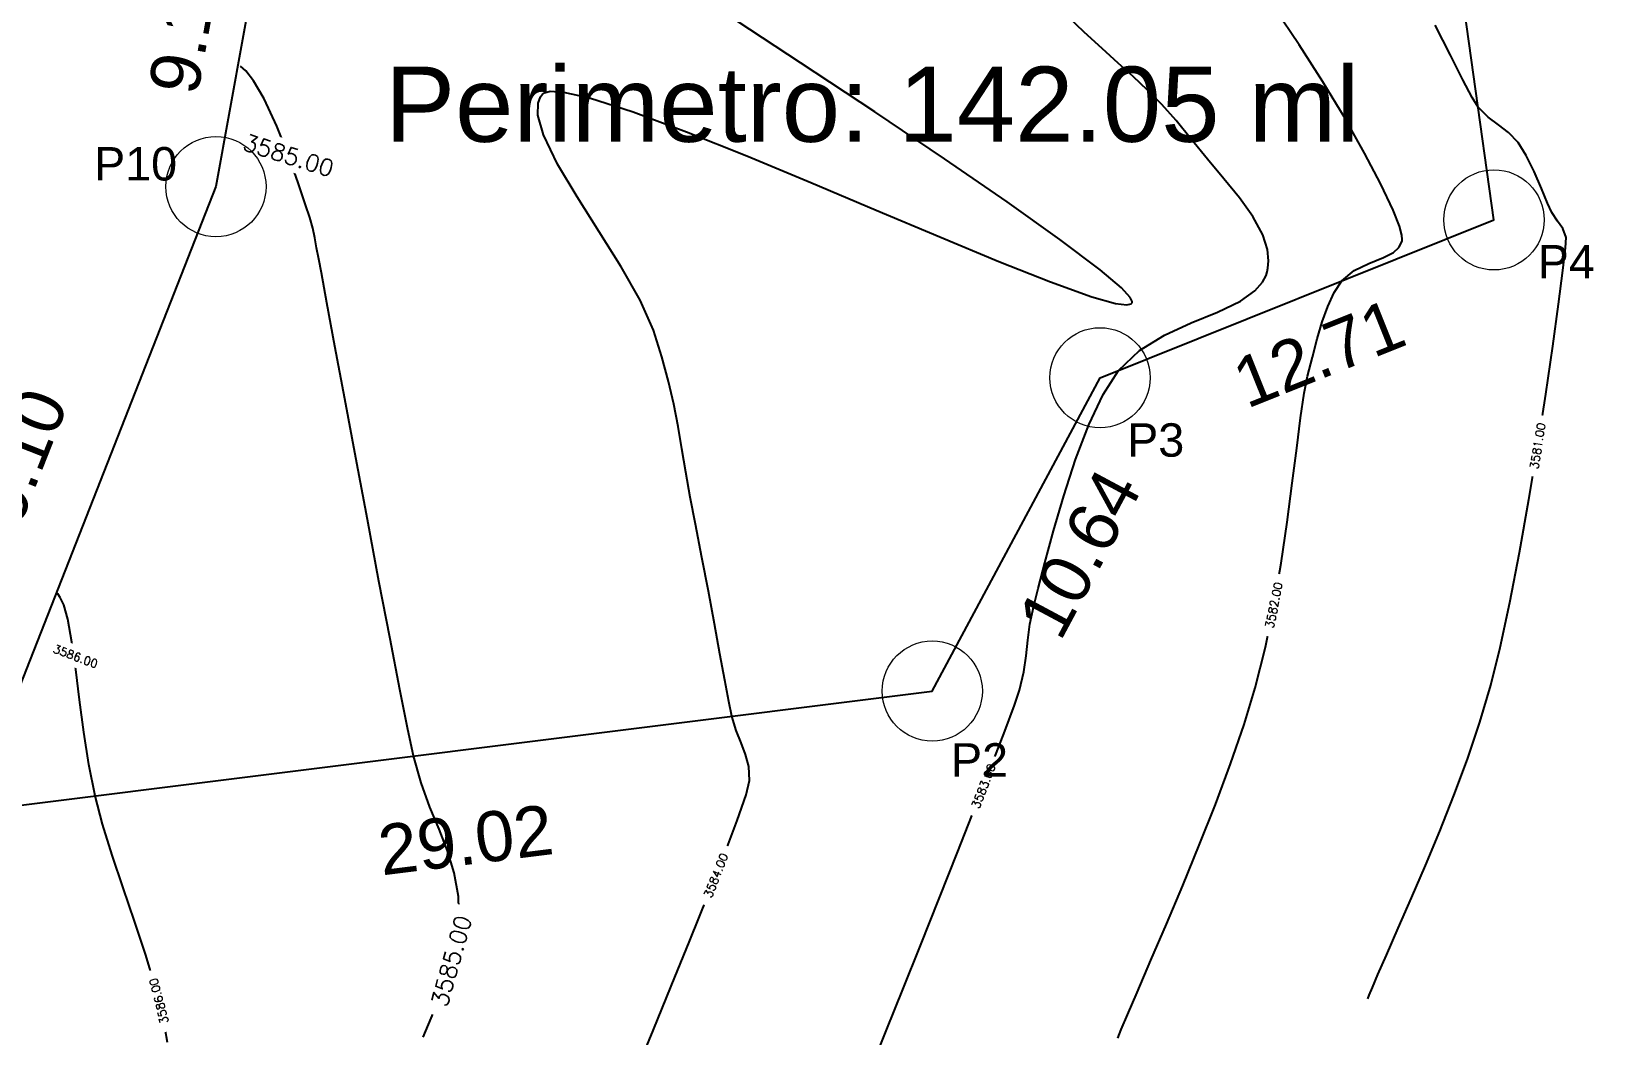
# Model space of a CAD drawing. Header units: millimetres. Extents: x 736950 to 738835, y 8500595 to 8502131.
# Drawn here: x 738002.62 to 738049.39, y 8501223.49 to 8501253.57 of the extents above; entities that cross this region are included whole.
import ezdxf
from ezdxf.enums import TextEntityAlignment as Align

# ---------------------------------------------------------------- set-up
doc = ezdxf.new("R2010")
doc.units = ezdxf.units.MM
for name, color, linetype in [('C-TOPO', 7, 'Continuous'), ('C-TOPO-MAJR', 9, 'Continuous'), ('C-TOPO-MINR', 8, 'Continuous'), ('C-TOPO-TEXT', 7, 'Continuous')]:
    doc.layers.add(name, color=color, linetype=linetype)
for name, color, linetype, lineweight in [('CAMINO ACTUAL', 1, 'Continuous', 13), ('COTAS', 40, 'Continuous', 5), ('CUADROS', 9, 'Continuous', 20), ('pista', 251, 'Continuous', 5)]:
    doc.layers.add(name, color=color, linetype=linetype, lineweight=lineweight)
doc.layers.get('C-TOPO-TEXT').off()
doc.styles.add('COTAS', font='arial.ttf')
doc.styles.add('CUADROS', font='arial.ttf')
doc.styles.get("Standard").update_dxf_attribs({"font": 'simplex.shx'})
doc.dimstyles.new('GenDist', dxfattribs={"dimtxt": 1.5, "dimasz": 2, "dimexe": 0.18, "dimexo": 0.0625, "dimgap": 1, "dimtad": 2, "dimzin": 1, "dimdsep": 46, "dimtxsty": 'COTAS', "dimcen": 0.09, "dimse1": 1, "dimse2": 1, "dimsd1": 1, "dimsd2": 1, "dimadec": 0, "dimazin": 0, "dimtfac": 1, "dimtofl": 0, "dimtmove": 0, "dimatfit": 3, "dimfxl": 1, "dimtolj": 1, "dimtzin": 0, "dimarcsym": 0})

# ---------------------------------------------------------------- blocks, each defined once
blk = doc.blocks.new('*D62')
at = {"layer": 'Defpoints', "color": 0, "transparency": 16777216}
for p in [(738029.5888255009, 8501233.812671212), (738029.7039535842, 8501232.892706668), (738000.7890900598, 8501230.208555859)]:
    blk.add_point(p, dxfattribs=at)
at = {"layer": 'COTAS', "color": 0, "transparency": 16777216, "insert": (738015.6194335412, 8501229.35047952), "char_height": 1.5, "attachment_point": 5, "rotation": 7.133142336630644, "style": 'COTAS'}
blk.add_mtext('\\A1;29.02', dxfattribs=at)
blk = doc.blocks.new('*D63')
at = {"layer": 'Defpoints', "color": 0, "transparency": 16777216}
for p in [(738034.6118403091, 8501243.191692712), (738034.7770546922, 8501243.103210744), (738029.588825501, 8501233.812671216)]:
    blk.add_point(p, dxfattribs=at)
at = {"layer": 'COTAS', "color": 0, "transparency": 16777216, "insert": (738034.006513651, 8501237.924130408), "char_height": 1.5, "attachment_point": 5, "rotation": 61.8283452108898, "style": 'COTAS'}
blk.add_mtext('\\A1;10.64', dxfattribs=at)
blk = doc.blocks.new('*D64')
at = {"layer": 'Defpoints', "color": 0, "transparency": 16777216}
for p in [(738046.4058552766, 8501247.91959414), (738046.4058552771, 8501247.919594139), (738034.6118403096, 8501243.19169271)]:
    blk.add_point(p, dxfattribs=at)
at = {"layer": 'COTAS', "color": 0, "transparency": 16777216, "insert": (738041.1611458212, 8501243.928449452), "char_height": 1.5, "attachment_point": 5, "rotation": 21.844513454196537, "style": 'COTAS'}
blk.add_mtext('\\A1;12.71', dxfattribs=at)
blk = doc.blocks.new('*D65')
at = {"layer": 'Defpoints', "color": 0, "transparency": 16777216}
for p in [(738043.6240509739, 8501267.757492185), (738044.0875720172, 8501267.822490241), (738046.4058552769, 8501247.91959414)]:
    blk.add_point(p, dxfattribs=at)
at = {"layer": 'COTAS', "color": 0, "transparency": 16777216, "insert": (738047.2518185468, 8501257.977055835), "char_height": 1.5, "attachment_point": 5, "rotation": 277.98235301515456, "style": 'COTAS'}
blk.add_mtext('\\A1;20.03', dxfattribs=at)
blk = doc.blocks.new('*D69')
at = {"layer": 'Defpoints', "color": 0, "transparency": 16777216}
for p in [(738009.7742753149, 8501257.944618355), (738008.1439534305, 8501248.91501169), (738008.1439534291, 8501248.91501169)]:
    blk.add_point(p, dxfattribs=at)
at = {"layer": 'COTAS', "color": 0, "transparency": 16777216, "insert": (738007.2213526922, 8501253.743572975), "char_height": 1.5, "attachment_point": 5, "rotation": 79.76534326656066, "style": 'COTAS'}
blk.add_mtext('\\A1;9.18', dxfattribs=at)
blk = doc.blocks.new('*D70')
at = {"layer": 'Defpoints', "color": 0, "transparency": 16777216}
for p in [(738008.1439534305, 8501248.915011689), (738000.1318112784, 8501230.46697978), (738000.7890900592, 8501230.20855586)]:
    blk.add_point(p, dxfattribs=at)
at = {"layer": 'COTAS', "color": 0, "transparency": 16777216, "insert": (738002.0963756731, 8501240.289663095), "char_height": 1.5, "attachment_point": 5, "rotation": 68.53661420909644, "style": 'COTAS'}
blk.add_mtext('\\A1;20.10', dxfattribs=at)
blk = doc.blocks.new('*U74')
at = {"layer": 'C-TOPO-MINR', "color": 4, "linetype": 'Continuous', "lineweight": -3, "insert": (738023.115350604, 8501228.29091334, 3584), "char_height": 0.25, "width": 1.490952380952381, "attachment_point": 5, "rotation": 68.48290379822262, "bg_fill": 3, "box_fill_scale": 1.8, "bg_fill_color": 256, "bg_fill_true_color": 13158600, "bg_fill_transparency": 0}
blk.add_mtext('3584.00', dxfattribs=at)
blk = doc.blocks.new('*U75')
at = {"layer": 'C-TOPO-MINR', "color": 4, "linetype": 'Continuous', "lineweight": -3, "insert": (738031.1283220577, 8501230.967600264, 3583), "char_height": 0.25, "width": 1.490952380952381, "attachment_point": 5, "rotation": 68.61780293771743, "bg_fill": 3, "box_fill_scale": 1.8, "bg_fill_color": 256, "bg_fill_true_color": 13158600, "bg_fill_transparency": 0}
blk.add_mtext('3583.00', dxfattribs=at)
blk = doc.blocks.new('*U76')
at = {"layer": 'C-TOPO-MINR', "color": 4, "linetype": 'Continuous', "lineweight": -3, "insert": (738039.8171668365, 8501236.382364905, 3582), "char_height": 0.25, "width": 1.490952380952381, "attachment_point": 5, "rotation": 78.49135429580338, "bg_fill": 3, "box_fill_scale": 1.8, "bg_fill_color": 256, "bg_fill_true_color": 13158600, "bg_fill_transparency": 0}
blk.add_mtext('3582.00', dxfattribs=at)
blk = doc.blocks.new('*U77')
at = {"layer": 'C-TOPO-MINR', "color": 4, "linetype": 'Continuous', "lineweight": -3, "insert": (738047.7147742772, 8501241.151344039, 3581), "char_height": 0.25, "width": 1.442857142857143, "attachment_point": 5, "rotation": 80.64831547892865, "bg_fill": 3, "box_fill_scale": 1.8, "bg_fill_color": 256, "bg_fill_true_color": 13158600, "bg_fill_transparency": 0}
blk.add_mtext('3581.00', dxfattribs=at)
blk = doc.blocks.new('*U83')
at = {"layer": 'C-TOPO-MAJR', "color": 9, "linetype": 'Continuous', "lineweight": -3, "insert": (738005.4109870765, 8501252.179460652, 3585), "char_height": 0.5, "width": 2.981904761904762, "attachment_point": 5, "rotation": 342.6122698689222, "bg_fill": 3, "box_fill_scale": 1.4, "bg_fill_color": 256, "bg_fill_true_color": 13158600, "bg_fill_transparency": 0}
blk.add_mtext('3585.00', dxfattribs=at)
blk = doc.blocks.new('*U84')
at = {"layer": 'C-TOPO-MINR', "color": 4, "linetype": 'Continuous', "lineweight": -3, "insert": (738000.7345709879, 8501236.66177447, 3586), "char_height": 0.25, "width": 1.490952380952381, "attachment_point": 5, "rotation": 339.57295891403436, "bg_fill": 3, "box_fill_scale": 1.8, "bg_fill_color": 256, "bg_fill_true_color": 13158600, "bg_fill_transparency": 0}
blk.add_mtext('3586.00', dxfattribs=at)
blk = doc.blocks.new('*U86')
at = {"layer": 'C-TOPO-MAJR', "color": 9, "linetype": 'Continuous', "lineweight": -3, "insert": (738015.1957915454, 8501225.732500426, 3585), "char_height": 0.5, "width": 2.981904761904762, "attachment_point": 5, "rotation": 74.28899535808729, "bg_fill": 3, "box_fill_scale": 1.4, "bg_fill_color": 256, "bg_fill_true_color": 13158600, "bg_fill_transparency": 0}
blk.add_mtext('3585.00', dxfattribs=at)
blk = doc.blocks.new('*U87')
at = {"layer": 'C-TOPO-MINR', "color": 4, "linetype": 'Continuous', "lineweight": -3, "insert": (738006.4374549029, 8501224.533687387, 3586), "char_height": 0.25, "width": 1.490952380952381, "attachment_point": 5, "rotation": 104.42909220892878, "bg_fill": 3, "box_fill_scale": 1.8, "bg_fill_color": 256, "bg_fill_true_color": 13158600, "bg_fill_transparency": 0}
blk.add_mtext('3586.00', dxfattribs=at)

msp = doc.modelspace()

# ---------------------------------------------------------------- linework, layer by layer
at = {"elevation": 3586.392, "flags": 128}
msp.add_lwpolyline([(738000.7890900598, 8501230.208555857), (738029.588825501, 8501233.812671212), (738034.6118403093, 8501243.19169271), (738046.4058552769, 8501247.91959414), (738043.6240509739, 8501267.757492185), (738031.1711735048, 8501270.275454208), (738021.2279403642, 8501269.844095064), (738013.0310546942, 8501265.938531045), (738009.7742753145, 8501257.944618355), (738008.1439534305, 8501248.915011689), (738000.7890900598, 8501230.208555857)], dxfattribs=at)
at = {"layer": 'C-TOPO', "color": 120, "linetype": 'Continuous', "lineweight": -3}
for p, q in [((738040.5747566334, 8501253.155299181, 3582), (738039.840721049, 8501254.233200546, 3582)), ((738025.6487338237, 8501252.622641684, 3584), (738023.3736849357, 8501254.114131082, 3584)), ((738034.1370476115, 8501253.540394299, 3583), (738033.6468890796, 8501254.003484197, 3583)), ((738045.0999034864, 8501252.850248458, 3581), (738044.6437466772, 8501253.7494011, 3581)), ((738034.672360787, 8501253.047230972, 3583), (738034.1370476115, 8501253.540394299, 3583)), ((738035.157959482, 8501252.61217212, 3583), (738034.672360787, 8501253.047230972, 3583)), ((738041.284783138, 8501252.046557885, 3582), (738040.5747566334, 8501253.155299181, 3582)), ((738045.4747892986, 8501252.11277517, 3581), (738045.0999034864, 8501252.850248458, 3581)), ((738027.8707779053, 8501251.150457991, 3584), (738025.6487338237, 8501252.622641684, 3584)), ((738035.6081332611, 8501252.207420914, 3583), (738035.157959482, 8501252.61217212, 3583)), ((738036.0371716887, 8501251.805180537, 3583), (738035.6081332611, 8501252.207420914, 3583)), ((738041.9460421928, 8501250.952375391, 3582), (738041.284783138, 8501252.046557885, 3582)), ((738045.7563615403, 8501251.579935037, 3581), (738045.4747892986, 8501252.11277517, 3581)), ((738017.7838728606, 8501251.052678974, 3584), (738017.789086773, 8501251.410285756, 3584)), ((738017.789086773, 8501251.410285756, 3584), (738017.8639868122, 8501251.602944857, 3584)), ((738017.8639868122, 8501251.602944857, 3584), (738017.924869996, 8501251.684315236, 3584)), ((738017.924869996, 8501251.684315236, 3584), (738017.9781576351, 8501251.724785749, 3584)), ((738017.9781576351, 8501251.724785749, 3584), (738018.1475351807, 8501251.76846057, 3584)), ((738018.1475351807, 8501251.76846057, 3584), (738018.5483627707, 8501251.746725142, 3584)), ((738018.5483627707, 8501251.746725142, 3584), (738019.3280696188, 8501251.571452267, 3584)), ((738019.3280696188, 8501251.571452267, 3584), (738020.6354208234, 8501251.152755653, 3584)), ((738036.4593643292, 8501251.377654167, 3583), (738036.0371716887, 8501251.805180537, 3583)), ((738036.8890007471, 8501250.897044983, 3583), (738036.4593643292, 8501251.377654167, 3583)), ((738045.9325776381, 8501251.294681862, 3581), (738045.7563615403, 8501251.579935037, 3581)), ((738017.94882536, 8501250.465080384, 3584), (738017.7838728606, 8501251.052678974, 3584)), ((738020.6354208234, 8501251.152755653, 3584), (738022.2327796547, 8501250.558302881, 3584)), ((738029.9591629806, 8501249.746034885, 3584), (738027.8707779053, 8501251.150457991, 3584)), ((738037.3403705071, 8501250.335556159, 3583), (738036.8890007471, 8501250.897044983, 3583)), ((738042.5337754285, 8501249.918150423, 3582), (738041.9460421928, 8501250.952375391, 3582)), ((738046.2346260543, 8501250.99194989, 3581), (738045.9325776381, 8501251.294681862, 3581)), ((738046.5390811167, 8501250.766585113, 3581), (738046.2346260543, 8501250.99194989, 3581)), ((738018.3711128334, 8501249.589593867, 3584), (738017.94882536, 8501250.465080384, 3584)), ((738022.2327796547, 8501250.558302881, 3584), (738024.0347761367, 8501249.837409394, 3584)), ((738046.8398363045, 8501250.539271045, 3581), (738046.5390811167, 8501250.766585113, 3581)), ((738047.1307850976, 8501250.230691195, 3581), (738046.8398363045, 8501250.539271045, 3581)), ((738037.8255705552, 8501249.734614322, 3583), (738037.3403705071, 8501250.335556159, 3583)), ((738047.3662417482, 8501249.849644428, 3581), (738047.1307850976, 8501250.230691195, 3581)), ((738018.9554993309, 8501248.605502676, 3584), (738018.3711128334, 8501249.589593867, 3584)), ((738024.0347761367, 8501249.837409394, 3584), (738025.9560402931, 8501249.039390637, 3584)), ((738031.8332348494, 8501248.457827246, 3584), (738029.9591629806, 8501249.746034885, 3584)), ((738038.3214926268, 8501249.151496498, 3583), (738037.8255705552, 8501249.734614322, 3583)), ((738043.0232244742, 8501248.989281712, 3582), (738042.5337754285, 8501249.918150423, 3582)), ((738047.6049889583, 8501249.364381928, 3581), (738047.3662417482, 8501249.849644428, 3581)), ((738025.9560402931, 8501249.039390637, 3584), (738027.9112021476, 8501248.21356205, 3584)), ((738038.7896184699, 8501248.582181465, 3583), (738038.3214926268, 8501249.151496498, 3583)), ((738047.8272168287, 8501248.860156627, 3581), (738047.6049889583, 8501249.364381928, 3581)), ((738019.6184042249, 8501247.564287856, 3584), (738018.9554993309, 8501248.605502676, 3584)), ((738039.1914298324, 8501248.022647994, 3583), (738038.7896184699, 8501248.582181465, 3583)), ((738043.3896309604, 8501248.211167987, 3582), (738043.0232244742, 8501248.989281712, 3582)), ((738048.0131154597, 8501248.42222145, 3581), (738047.8272168287, 8501248.860156627, 3581)), ((738027.9112021476, 8501248.21356205, 3584), (738029.8148917237, 8501247.409239084, 3584)), ((738033.4123393119, 8501247.334289966, 3584), (738031.8332348494, 8501248.457827246, 3584)), ((738043.5775278817, 8501247.727728542, 3582), (738043.3896309604, 8501248.211167987, 3582)), ((738048.1428749517, 8501248.135829326, 3581), (738048.0131154597, 8501248.42222145, 3581)), ((738048.3098748602, 8501247.87777354, 3581), (738048.1428749517, 8501248.135829326, 3581)), ((738039.4884084624, 8501247.468874862, 3583), (738039.1914298324, 8501248.022647994, 3583)), ((738043.6487486042, 8501247.46151633, 3582), (738043.5775278817, 8501247.727728542, 3582)), ((738048.4645794595, 8501247.65601705, 3581), (738048.3098748602, 8501247.87777354, 3581)), ((738048.5629791738, 8501247.388161376, 3581), (738048.4645794595, 8501247.65601705, 3581)), ((738020.2762468884, 8501246.517430447, 3584), (738019.6184042249, 8501247.564287856, 3584)), ((738029.8148917237, 8501247.409239084, 3584), (738031.5817390452, 8501246.675737178, 3584)), ((738034.6158221674, 8501246.423877915, 3584), (738033.4123393119, 8501247.334289966, 3584)), ((738039.6246275335, 8501247.027301544, 3583), (738039.4884084624, 8501247.468874862, 3583)), ((738043.561373436, 8501247.09481695, 3582), (738043.632111864, 8501247.218344558, 3582)), ((738043.632111864, 8501247.218344558, 3582), (738043.6542827736, 8501247.288800409, 3582)), ((738043.660066668, 8501247.335378585, 3582), (738043.6487486042, 8501247.46151633, 3582)), ((738043.6542827736, 8501247.288800409, 3582), (738043.660066668, 8501247.335378585, 3582)), ((738048.5459249624, 8501247.086638216, 3581), (738048.5629791738, 8501247.388161376, 3581)), ((738031.5817390452, 8501246.675737178, 3584), (738033.1263741357, 8501246.06237178, 3584)), ((738039.6547208016, 8501246.695613448, 3583), (738039.6246275335, 8501247.027301544, 3583)), ((738039.6358412496, 8501246.473763546, 3583), (738039.6547208016, 8501246.695613448, 3583)), ((738042.6636547673, 8501246.616766093, 3582), (738043.1030787809, 8501246.78909334, 3582)), ((738043.1030787809, 8501246.78909334, 3582), (738043.3987677338, 8501246.944998631, 3582)), ((738043.3987677338, 8501246.944998631, 3582), (738043.561373436, 8501247.09481695, 3582)), ((738048.4693467313, 8501246.40046275, 3581), (738048.5459249624, 8501247.086638216, 3581)), ((738020.8454466935, 8501245.516411493, 3584), (738020.2762468884, 8501246.517430447, 3584)), ((738035.2539612729, 8501245.881560132, 3584), (738034.6158221674, 8501246.423877915, 3584)), ((738039.4803462361, 8501246.054075886, 3583), (738039.5811679272, 8501246.254142521, 3583)), ((738039.5811679272, 8501246.254142521, 3583), (738039.6137945162, 8501246.362524737, 3583)), ((738039.6137945162, 8501246.362524737, 3583), (738039.6358412496, 8501246.473763546, 3583)), ((738041.8527236482, 8501246.094366888, 3582), (738042.2204989935, 8501246.407377096, 3582)), ((738042.2204989935, 8501246.407377096, 3582), (738042.6636547673, 8501246.616766093, 3582)), ((738048.3405935139, 8501245.396740288, 3581), (738048.4693467313, 8501246.40046275, 3581)), ((738033.1263741357, 8501246.06237178, 3584), (738034.3634270191, 8501245.618458329, 3584)), ((738035.5160882695, 8501245.599609546, 3584), (738035.2539612729, 8501245.881560132, 3584)), ((738038.8160303198, 8501245.488359738, 3583), (738039.2490537582, 8501245.789890457, 3583)), ((738039.2490537582, 8501245.789890457, 3583), (738039.4803462361, 8501246.054075886, 3583)), ((738041.4291919098, 8501245.326889077, 3582), (738041.6220521923, 8501245.739989039, 3582)), ((738041.6220521923, 8501245.739989039, 3582), (738041.8527236482, 8501246.094366888, 3582)), ((738021.2424230132, 8501244.612712031, 3584), (738020.8454466935, 8501245.516411493, 3584)), ((738034.3634270191, 8501245.618458329, 3584), (738035.0742415125, 8501245.418472955, 3584)), ((738035.0742415125, 8501245.418472955, 3584), (738035.4160185127, 8501245.375555389, 3584)), ((738035.4160185127, 8501245.375555389, 3584), (738035.5425140825, 8501245.403847938, 3584)), ((738035.5780766525, 8501245.476879815, 3584), (738035.5160882695, 8501245.599609546, 3584)), ((738035.5425140825, 8501245.403847938, 3584), (738035.5733062589, 8501245.436249064, 3584)), ((738035.5733062589, 8501245.436249064, 3584), (738035.5780766525, 8501245.476879815, 3584)), ((738038.1276152815, 8501245.157975188, 3583), (738038.8160303198, 8501245.488359738, 3583)), ((738041.2635879243, 8501244.86259913, 3582), (738041.4291919098, 8501245.326889077, 3582)), ((738048.1670143434, 8501244.142576145, 3581), (738048.3405935139, 8501245.396740288, 3581)), ((738036.5409418803, 8501244.467686415, 3583), (738037.3446376314, 8501244.833945118, 3583)), ((738037.3446376314, 8501244.833945118, 3583), (738038.1276152815, 8501245.157975188, 3583)), ((738041.1146853595, 8501244.354651323, 3582), (738041.2635879243, 8501244.86259913, 3582)), ((738021.4939015757, 8501243.815674027, 3584), (738021.2424230132, 8501244.612712031, 3584)), ((738035.7903725397, 8501244.010615965, 3583), (738036.5409418803, 8501244.467686415, 3583)), ((738040.9719293389, 8501243.810577791, 3582), (738041.1146853595, 8501244.354651323, 3582)), ((738035.1667741202, 8501243.414150657, 3583), (738035.7903725397, 8501244.010615965, 3583)), ((738047.9559582535, 8501242.705075622, 3581), (738048.1670143434, 8501244.142576145, 3581)), ((738021.6913294469, 8501243.084993383, 3584), (738021.4939015757, 8501243.815674027, 3584)), ((738034.7095706894, 8501242.694457654, 3583), (738035.1667741202, 8501243.414150657, 3583)), ((738040.8247649857, 8501243.237910654, 3582), (738040.9719293389, 8501243.810577791, 3582)), ((738021.8482080047, 8501242.397682056, 3584), (738021.6913294469, 8501243.084993383, 3584)), ((738040.7228084748, 8501242.726739217, 3582), (738040.8247649857, 8501243.237910654, 3582)), ((738034.2794050463, 8501241.779270506, 3583), (738034.7095706894, 8501242.694457654, 3583)), ((738040.6168076181, 8501241.997355249, 3582), (738040.7228084748, 8501242.726739217, 3582)), ((738047.7147742772, 8501241.151344039, 3581), (738047.9559582535, 8501242.705075622, 3581)), ((738021.9780386281, 8501241.730751993, 3584), (738021.8482080047, 8501242.397682056, 3584)), ((738040.5007918066, 8501241.087047823, 3582), (738040.6168076181, 8501241.997355249, 3582)), ((738022.0943226954, 8501241.061215151, 3584), (738021.9780386281, 8501241.730751993, 3584)), ((738033.8827615951, 8501240.743239593, 3583), (738034.2794050463, 8501241.779270506, 3583)), ((738022.2105615848, 8501240.366083486, 3584), (738022.0943226954, 8501241.061215151, 3584)), ((738040.3687904316, 8501240.033106007, 3582), (738040.5007918066, 8501241.087047823, 3582)), ((738047.4508114483, 8501239.548486704, 3581), (738047.7147742772, 8501241.151344039, 3581)), ((738033.5261247401, 8501239.661015294, 3583), (738033.8827615951, 8501240.743239593, 3583)), ((738022.3402566746, 8501239.622368949, 3584), (738022.2105615848, 8501240.366083486, 3584)), ((738033.2159788864, 8501238.607247995, 3583), (738033.5261247401, 8501239.661015294, 3583)), ((738040.2148328843, 8501238.872818869, 3582), (738040.3687904316, 8501240.033106007, 3582)), ((738022.496909343, 8501238.807083495, 3584), (738022.3402566746, 8501239.622368949, 3584)), ((738047.1714188001, 8501237.963608924, 3581), (738047.4508114483, 8501239.548486704, 3581)), ((738022.6947801478, 8501237.80864002, 3584), (738022.496909343, 8501238.807083495, 3584)), ((738040.0329485553, 8501237.643475477, 3582), (738040.2148328843, 8501238.872818869, 3582)), ((738032.9588084373, 8501237.656588072, 3583), (738033.2159788864, 8501238.607247995, 3583)), ((738022.8862707479, 8501236.80279176, 3584), (738022.6947801478, 8501237.80864002, 3584)), ((738046.8839453659, 8501236.463816015, 3581), (738047.1714188001, 8501237.963608924, 3581)), ((738032.7610977978, 8501236.883685905, 3583), (738032.9588084373, 8501237.656588072, 3583)), ((738039.8171668365, 8501236.382364905, 3582), (738040.0329485553, 8501237.643475477, 3582)), ((738032.6293313719, 8501236.363191878, 3583), (738032.7610977978, 8501236.883685905, 3583)), ((738003.4071574374, 8501236.724004425, 3586), (738003.3655926883, 8501236.76166639, 3586)), ((738003.4847005337, 8501236.618432906, 3586), (738003.4071574374, 8501236.724004425, 3586)), ((738003.5885310522, 8501236.389579428, 3586), (738003.4847005337, 8501236.618432906, 3586)), ((738003.7078173026, 8501235.967192315, 3586), (738003.5885310522, 8501236.389579428, 3586)), ((738023.0669364257, 8501235.829532504, 3584), (738022.8862707479, 8501236.80279176, 3584)), ((738039.5615171186, 8501235.126776215, 3582), (738039.8171668365, 8501236.382364905, 3582)), ((738046.5957401792, 8501235.116213284, 3581), (738046.8839453659, 8501236.463816015, 3581)), ((738003.8350324655, 8501235.281508949, 3586), (738003.7078173026, 8501235.967192315, 3586)), ((738032.5123886645, 8501235.816593474, 3583), (738032.6293313719, 8501236.363191878, 3583)), ((738023.2323324637, 8501234.928856038, 3584), (738023.0669364257, 8501235.829532504, 3584)), ((738032.4471012813, 8501235.3317331, 3583), (738032.5123886645, 8501235.816593474, 3583)), ((738003.949448186, 8501234.46044773, 3586), (738003.8350324655, 8501235.281508949, 3586)), ((738032.3979426457, 8501234.867861837, 3583), (738032.4471012813, 8501235.3317331, 3583)), ((738039.2600287928, 8501233.91399848, 3582), (738039.5615171186, 8501235.126776215, 3582)), ((738046.3141522732, 8501233.987906044, 3581), (738046.5957401792, 8501235.116213284, 3581)), ((738023.3780141437, 8501234.140756145, 3584), (738023.2323324637, 8501234.928856038, 3584)), ((738032.3293861815, 8501234.38423075, 3583), (738032.3979426457, 8501234.867861837, 3583)), ((738004.0634134541, 8501233.546698444, 3586), (738003.949448186, 8501234.46044773, 3586)), ((738023.4995367484, 8501233.505226614, 3584), (738023.3780141437, 8501234.140756145, 3584)), ((738032.2059053123, 8501233.84009092, 3583), (738032.3293861815, 8501234.38423075, 3583)), ((738032.0542770013, 8501233.38862286, 3583), (738032.2059053123, 8501233.84009092, 3583)), ((738038.9255148814, 8501232.808430417, 3582), (738039.2600287928, 8501233.91399848, 3582)), ((738045.9840283563, 8501232.885210648, 3581), (738046.3141522732, 8501233.987906044, 3581)), ((738004.18927726, 8501232.582950864, 3586), (738004.0634134541, 8501233.546698444, 3586)), ((738023.5924555598, 8501233.06226123, 3584), (738023.4995367484, 8501233.505226614, 3584)), ((738031.7657824196, 8501232.61304629, 3583), (738032.0542770013, 8501233.38862286, 3583)), ((738023.7202143176, 8501232.635667218, 3584), (738023.5924555598, 8501233.06226123, 3584)), ((738023.8671950679, 8501232.265352761, 3584), (738023.7202143176, 8501232.635667218, 3584)), ((738038.5221597111, 8501231.633619955, 3582), (738038.9255148814, 8501232.808430417, 3582)), ((738045.6094651076, 8501231.778954383, 3581), (738045.9840283563, 8501232.885210648, 3581)), ((738004.3393885939, 8501231.611894773, 3586), (738004.18927726, 8501232.582950864, 3586)), ((738024.0029229625, 8501231.915440613, 3584), (738023.8671950679, 8501232.265352761, 3584)), ((738031.3680271878, 8501231.579815548, 3583), (738031.7657824196, 8501232.61304629, 3583)), ((738024.0969231531, 8501231.550053531, 3584), (738024.0029229625, 8501231.915440613, 3584)), ((738045.2039376416, 8501230.684121648, 3581), (738045.6094651076, 8501231.778954383, 3581)), ((738004.5260964461, 8501230.676219948, 3586), (738004.3393885939, 8501231.611894773, 3586)), ((738024.1187207915, 8501231.133314269, 3584), (738024.0969231531, 8501231.550053531, 3584)), ((738030.888616927, 8501230.355384978, 3583), (738031.3680271878, 8501231.579815548, 3583)), ((738038.0689689785, 8501230.41926277, 3582), (738038.5221597111, 8501231.633619955, 3582)), ((738024.0141995583, 8501230.708158094, 3584), (738024.1187207915, 8501231.133314269, 3584)), ((738004.7516325533, 8501229.82500406, 3586), (738004.5260964461, 8501230.676219948, 3586)), ((738023.7484997894, 8501229.938865984, 3584), (738024.0141995583, 8501230.708158094, 3584)), ((738030.3551572585, 8501229.006208923, 3583), (738030.888616927, 8501230.355384978, 3583)), ((738037.5849483811, 8501229.195054537, 3582), (738038.0689689785, 8501230.41926277, 3582)), ((738044.7809210719, 8501229.615696844, 3581), (738045.2039376416, 8501230.684121648, 3581)), ((738023.3567245005, 8501228.903140893, 3584), (738023.7484997894, 8501229.938865984, 3584)), ((738005.0398936718, 8501228.896832438, 3586), (738004.7516325533, 8501229.82500406, 3586)), ((738044.3538905126, 8501228.588664358, 3581), (738044.7809210719, 8501229.615696844, 3581)), ((738005.3660188399, 8501227.91990777, 3586), (738005.0398936718, 8501228.896832438, 3586)), ((738022.8739767079, 8501227.678685788, 3584), (738023.3567245005, 8501228.903140893, 3584)), ((738029.795253803, 8501227.598741721, 3583), (738030.3551572585, 8501229.006208923, 3583)), ((738037.0891036155, 8501227.99069092, 3582), (738037.5849483811, 8501229.195054537, 3582)), ((738043.9363210782, 8501227.618008597, 3581), (738044.3538905126, 8501228.588664358, 3581)), ((738036.6004403792, 8501226.835867593, 3582), (738037.0891036155, 8501227.99069092, 3582)), ((738005.7051470962, 8501226.922432747, 3586), (738005.3660188399, 8501227.91990777, 3586)), ((738022.3353594271, 8501226.343203617, 3584), (738022.8739767079, 8501227.678685788, 3584)), ((738029.2365121819, 8501226.199437724, 3583), (738029.795253803, 8501227.598741721, 3583)), ((738043.5416878825, 8501226.718713952, 3581), (738043.9363210782, 8501227.618008597, 3581)), ((738006.0324174792, 8501225.93261005, 3586), (738005.7051470962, 8501226.922432747, 3586)), ((738036.1379643688, 8501225.760280231, 3582), (738036.6004403792, 8501226.835867593, 3582)), ((738043.1834660398, 8501225.905764824, 3581), (738043.5416878825, 8501226.718713952, 3581)), ((738021.7759756743, 8501224.974397356, 3584), (738022.3353594271, 8501226.343203617, 3584)), ((738028.7065380161, 8501224.874751266, 3583), (738029.2365121819, 8501226.199437724, 3583)), ((738006.3229690272, 8501224.97864237, 3586), (738006.0324174792, 8501225.93261005, 3586)), ((738035.7206812816, 8501224.793624502, 3582), (738036.1379643688, 8501225.760280231, 3582)), ((738042.932160016, 8501225.327643804, 3581), (738043.1834660398, 8501225.905764824, 3581)), ((738042.7687831495, 8501224.941226797, 3581), (738042.932160016, 8501225.327643804, 3581)), ((738006.5519407791, 8501224.0887324, 3586), (738006.3229690272, 8501224.97864237, 3586)), ((738021.2309284649, 8501223.64996995, 3584), (738021.7759756743, 8501224.974397356, 3584)), ((738028.2329369264, 8501223.691136692, 3583), (738028.7065380161, 8501224.874751266, 3583)), ((738035.432165545, 8501224.118686184, 3582), (738035.7206812816, 8501224.793624502, 3582)), ((738042.6301568688, 8501224.598840695, 3581), (738042.673435896, 8501224.707877282, 3581)), ((738042.673435896, 8501224.707877282, 3581), (738042.7687831495, 8501224.941226797, 3581)), ((738006.694471773, 8501223.29108282, 3586), (738006.5519407791, 8501224.0887324, 3586)), ((738035.2485959176, 8501223.679852182, 3582), (738035.432165545, 8501224.118686184, 3582)), ((738020.7353208151, 8501222.447624365, 3584), (738021.2309284649, 8501223.64996995, 3584)), ((738027.9131956474, 8501222.890474105, 3583), (738028.2329369264, 8501223.691136692, 3583)), ((738035.144124076, 8501223.422940489, 3582), (738035.2485959176, 8501223.679852182, 3582))]:
    msp.add_line(p, q, dxfattribs=at)
at = {"layer": 'C-TOPO', "color": 3, "linetype": 'Continuous', "lineweight": -3}
for p, q in [((738009.0365248739, 8501252.385323567, 3585), (738008.8808920229, 8501252.524325231, 3585)), ((738009.2737171692, 8501252.082947634, 3585), (738009.0365248739, 8501252.385323567, 3585)), ((738009.5902103062, 8501251.541608311, 3585), (738009.2737171692, 8501252.082947634, 3585)), ((738009.9717424437, 8501250.722285107, 3585), (738009.5902103062, 8501251.541608311, 3585)), ((738010.3188747558, 8501249.847404635, 3585), (738009.9717424437, 8501250.722285107, 3585)), ((738010.6115172905, 8501249.027261542, 3585), (738010.3188747558, 8501249.847404635, 3585)), ((738010.8295800966, 8501248.372150488, 3585), (738010.6115172905, 8501249.027261542, 3585)), ((738010.9529732232, 8501247.992366122, 3585), (738010.8295800966, 8501248.372150488, 3585)), ((738011.0490238593, 8501247.665818397, 3585), (738010.9529732232, 8501247.992366122, 3585)), ((738011.110144529, 8501247.377192048, 3585), (738011.0490238593, 8501247.665818397, 3585)), ((738011.159936963, 8501247.084892603, 3585), (738011.110144529, 8501247.377192048, 3585)), ((738011.2220028917, 8501246.747325595, 3585), (738011.159936963, 8501247.084892603, 3585)), ((738011.3004399624, 8501246.333791234, 3585), (738011.2220028917, 8501246.747325595, 3585)), ((738011.4684910157, 8501245.432002638, 3585), (738011.3004399624, 8501246.333791234, 3585)), ((738011.7082511808, 8501244.14210997, 3585), (738011.4684910157, 8501245.432002638, 3585)), ((738012.0018155866, 8501242.56426338, 3585), (738011.7082511808, 8501244.14210997, 3585)), ((738012.3312793621, 8501240.798613025, 3585), (738012.0018155866, 8501242.56426338, 3585)), ((738012.6787376362, 8501238.945309062, 3585), (738012.3312793621, 8501240.798613025, 3585)), ((738013.0262855381, 8501237.104501646, 3585), (738012.6787376362, 8501238.945309062, 3585)), ((738013.3560181968, 8501235.376340935, 3585), (738013.0262855381, 8501237.104501646, 3585)), ((738013.6500307409, 8501233.860977085, 3585), (738013.3560181968, 8501235.376340935, 3585)), ((738013.8904183002, 8501232.658560252, 3585), (738013.6500307409, 8501233.860977085, 3585)), ((738014.0592760029, 8501231.86924059, 3585), (738013.8904183002, 8501232.658560252, 3585)), ((738014.2870824813, 8501231.061158706, 3585), (738014.0592760029, 8501231.86924059, 3585)), ((738014.5517927675, 8501230.340985786, 3585), (738014.2870824813, 8501231.061158706, 3585)), ((738014.824644279, 8501229.674860394, 3585), (738014.5517927675, 8501230.340985786, 3585)), ((738015.0768744327, 8501229.028921088, 3585), (738014.824644279, 8501229.674860394, 3585)), ((738015.279720646, 8501228.369306428, 3585), (738015.0768744327, 8501229.028921088, 3585)), ((738015.4044203358, 8501227.662154978, 3585), (738015.279720646, 8501228.369306428, 3585)), ((738015.4222109196, 8501226.873605294, 3585), (738015.4044203358, 8501227.662154978, 3585)), ((738015.31342168, 8501226.150674626, 3585), (738015.4222109196, 8501226.873605294, 3585)), ((738015.0781614115, 8501225.314326229, 3585), (738015.31342168, 8501226.150674626, 3585)), ((738014.7475044633, 8501224.401974978, 3585), (738015.0781614115, 8501225.314326229, 3585)), ((738014.3525251846, 8501223.451035744, 3585), (738014.7475044633, 8501224.401974978, 3585))]:
    msp.add_line(p, q, dxfattribs=at)
at = {"layer": 'COTAS'}
for centre in [(738046.4058552769, 8501247.91959414), (738034.6118403093, 8501243.19169271), (738029.588825501, 8501233.812671212)]:
    msp.add_circle(centre, 1.5, dxfattribs=at)

# ---------------------------------------------------------------- texts
at = {"layer": 'CAMINO ACTUAL', "style": 'CUADROS'}
msp.add_text('Perimetro: 142.05 ml', height=2.25, dxfattribs=at).set_placement((738013.2083855763, 8501250.25598194))
at = {"layer": 'CUADROS', "style": 'CUADROS'}
for s, p in [('P10', (738005.7389916986, 8501249.597770115)), ('P4', (738048.5690278362, 8501246.666324625)), ('P3', (738036.2793557338, 8501241.329062229))]:
    msp.add_text(s, height=1, dxfattribs=at).set_placement(p, align=Align.MIDDLE_CENTER)

# ---------------------------------------------------------------- dimensions: what is measured, and where the dimension line sits
at = {"layer": 'COTAS'}
for base, p1, p2, angle, picture, middle in [((738044.0875720172, 8501267.822490241), (738046.4058552769, 8501247.91959414), (738043.6240509739, 8501267.757492185), 97.98235301515449, '*D65', (738045.5025620384, 8501257.73176325)), ((738046.4058552771, 8501247.919594139), (738034.6118403093, 8501243.19169271), (738046.4058552769, 8501247.91959414), 21.844513454196544, '*D64', (738040.5088477931, 8501245.555643424)), ((738034.7770546922, 8501243.103210744), (738029.588825501, 8501233.812671212), (738034.6118403093, 8501243.19169271), 61.8283452108898, '*D63', (738032.4498429634, 8501238.757818647))]:
    dim = msp.add_linear_dim(base=base, p1=p1, p2=p2, angle=angle, dimstyle='GenDist', dxfattribs=at)
    dim.commit()
    dim.dimension.update_dxf_attribs({"geometry": picture, "text_midpoint": middle, "dimtype": 161})

# ---------------------------------------------------------------- next in the draw order: block references
at = {"layer": 'C-TOPO-TEXT', "color": 7, "linetype": 'Continuous', "lineweight": -3}
for name, p in [('*U83', (4.907887679291889, -2.332056017592549)), ('*U77', (0, 0)), ('*U76', (0, 0)), ('*U84', (3.20760987396352, -1.809395683929324)), ('*U75', (0, 0)), ('*U74', (0, 0)), ('*U86', (0, 0)), ('*U87', (0, 0))]:
    msp.add_blockref(name, p, dxfattribs=at)

# ---------------------------------------------------------------- next in the draw order: hatches: boundary and pattern name
at = {"layer": 'pista'}
h = msp.add_hatch(dxfattribs=at)
h.set_pattern_fill('HONEY', color=256, scale=3, angle=9.94991650582834, style=0)
h.set_pattern_definition([(9.94991650582834, (1479841.21072825, -18.49207214638591), (0.4979252195647159, 0.4170677100899267), [0.375, -0.75]), (129.9499165058283, (1479841.21072825, -18.49207214638591), (-0.6101538418184378, 0.222682034283025), [0.3749999999999999, -0.7499999999999998]), (69.94991650582834, (1479841.21072825, -18.49207214638591), (-0.112228622253722, 0.6397497443729518), [-0.75, 0.375])])
h.paths.add_polyline_path([(737744.7999806425, 8501250.923935566), (737743.4751223363, 8501250.754223157), (737756.465848178, 8501242.026572531), (737763.5739612179, 8501242.006896213), (737770.002546867, 8501243.455222024), (737769.8468594846, 8501244.342704736), (737763.4750639071, 8501242.907173423), (737756.7405500773, 8501242.925815564)])
h.paths.add_polyline_path([(737794.2809870465, 8501256.017245878), (737809.7820272583, 8501263.709828075), (737823.391616501, 8501273.483615467), (737837.0791595323, 8501280.557800073), (737851.5530432165, 8501285.77819753), (737870.8510758049, 8501293.050216693, -0.9976846880626209), (737871.0089264096, 8501292.63424804), (737865.2748787645, 8501289.581801567, 0.7845063948290762), (737866.1540430214, 8501286.121818589), (737883.2588851704, 8501291.348365877), (737897.4188924351, 8501296.516943583), (737903.2981396064, 8501301.44146652, -0.5512150924587264), (737904.1219025984, 8501301.177325813), (737906.855912117, 8501297.98174819, 0.5618964424650519), (737910.2738656431, 8501298.536066804), (737914.22079628, 8501308.558674501), (737925.6412323939, 8501300.72656757, 0.340189525830376), (737928.7023693406, 8501300.894137181), (737936.9171069289, 8501306.117412793, -0.358727273887905), (737938.1716059428, 8501305.962964654), (737943.1732157968, 8501301.051021611, 0.3417074120720416), (737946.0555081918, 8501300.709858142), (737955.8779356404, 8501307.072689936), (737971.8320576148, 8501314.464803053), (737988.5677626224, 8501323.411181662), (738023.1375471824, 8501336.282937778), (738044.4246208373, 8501357.728329657), (738061.4456776979, 8501362.208386911), (738078.9085143938, 8501363.070318012), (738112.0997810266, 8501372.051506756), (738118.6561313582, 8501373.365123207), (738128.3493353954, 8501376.976906104), (738155.2251721952, 8501366.826195797), (738176.6167526407, 8501363.543890122), (738193.8053773039, 8501353.328603027), (738204.7313956148, 8501340.877429372), (738207.705198212, 8501335.751671141), (738214.35685511, 8501331.742925933), (738229.9282901662, 8501313.374534177), (738233.5603594936, 8501308.186787868), (738234.53883727, 8501308.358438132), (738230.6417003467, 8501313.924784988), (738214.9478837823, 8501332.43754055), (738208.3676942562, 8501336.403214611), (738205.4657963786, 8501341.405035153), (738194.387784551, 8501354.029418997), (738176.9261677533, 8501364.406946706), (738155.4549153853, 8501367.70147717), (738128.3514754312, 8501377.93815071), (738118.4090486554, 8501374.233504975), (738111.8936108743, 8501372.928085677), (738078.7671659255, 8501363.964436961), (738061.3074614278, 8501363.102660457), (738043.958527311, 8501358.536303693), (738022.6381405202, 8501337.057350922), (737988.196920163, 8501324.233464561), (737971.4304040315, 8501315.270615296), (737955.4419368334, 8501307.862588815), (737945.5806043665, 8501301.47455489, -0.3391433520832071), (737943.8038299843, 8501301.693147572), (737938.8116631231, 8501306.59581691, 0.3560082385246841), (737936.4342009705, 8501306.876887502), (737928.158540546, 8501301.61487459, -0.3502196171718997), (737926.1502499409, 8501301.468794718), (737914.5128481541, 8501309.44969617, 0.4302069892023044), (737913.4330382891, 8501309.014522241), (737909.4507249827, 8501298.90206584, -0.5704007069138802), (737907.5397775185, 8501298.566836312), (737904.9064502402, 8501301.644734057, 0.4931454261128044), (737902.7202336333, 8501302.131411942), (737896.9620044216, 8501297.308254998), (737882.9728831241, 8501292.20205278), (737866.0373022418, 8501287.027224885, -0.7384715771871906), (737865.6977918843, 8501288.787355538), (737871.5108758068, 8501291.881875956, 0.9119586051647783), (737870.5337161538, 8501293.892406015), (737851.2416702455, 8501286.62264278), (737836.7183275839, 8501281.384406622), (737822.9200107896, 8501274.252970394), (737809.3164408724, 8501264.483505804), (737793.8201376351, 8501256.79327439), (737778.9884914039, 8501246.402265295), (737769.846859484, 8501244.34270474), (737770.0025468671, 8501243.455222024), (737779.3594973255, 8501245.563292695)])
h.paths.add_polyline_path([(738260.5182952256, 8501271.251537092), (738234.538837269, 8501308.358438132), (738233.56035949, 8501308.186787868), (738259.6897886079, 8501270.86568047), (738269.3749442189, 8501234.589470252), (738274.5057655985, 8501215.583008338), (738279.7983711922, 8501189.602392923), (738280.7089290785, 8501189.641305126), (738275.382018582, 8501215.790318219), (738270.2441657205, 8501234.822827347)])

# ---------------------------------------------------------------- next in the draw order: linework, layer by layer
at = {"layer": 'COTAS'}
msp.add_circle((738008.1439534305, 8501248.915011689), 1.5, dxfattribs=at)

# ---------------------------------------------------------------- next in the draw order: texts
at = {"layer": 'CUADROS', "style": 'CUADROS'}
msp.add_text('P2', height=1, dxfattribs=at).set_placement((738031.0041488478, 8501231.751880145), align=Align.MIDDLE_CENTER)

# ---------------------------------------------------------------- next in the draw order: dimensions: what is measured, and where the dimension line sits
at = {"layer": 'COTAS'}
for base, p1, p2, angle, picture, middle in [((738008.1439534291, 8501248.91501169), (738009.7742753145, 8501257.944618355), (738008.1439534305, 8501248.915011689), 259.76534326656065, '*D69', (738008.9591143721, 8501253.429815022)), ((738000.1318112784, 8501230.46697978), (738008.1439534305, 8501248.915011689), (738000.7890900599, 8501230.208555859), 248.53661420909643, '*D70', (738003.7397756008, 8501239.643523492)), ((738029.7039535842, 8501232.892706668), (738000.7890900599, 8501230.208555859), (738029.588825501, 8501233.812671212), 7.133142336630643, '*D62', (738015.4001571217, 8501231.102671737))]:
    dim = msp.add_linear_dim(base=base, p1=p1, p2=p2, angle=angle, dimstyle='GenDist', dxfattribs=at)
    dim.commit()
    dim.dimension.update_dxf_attribs({"geometry": picture, "text_midpoint": middle, "dimtype": 161})

doc.saveas('drawing.dxf')
